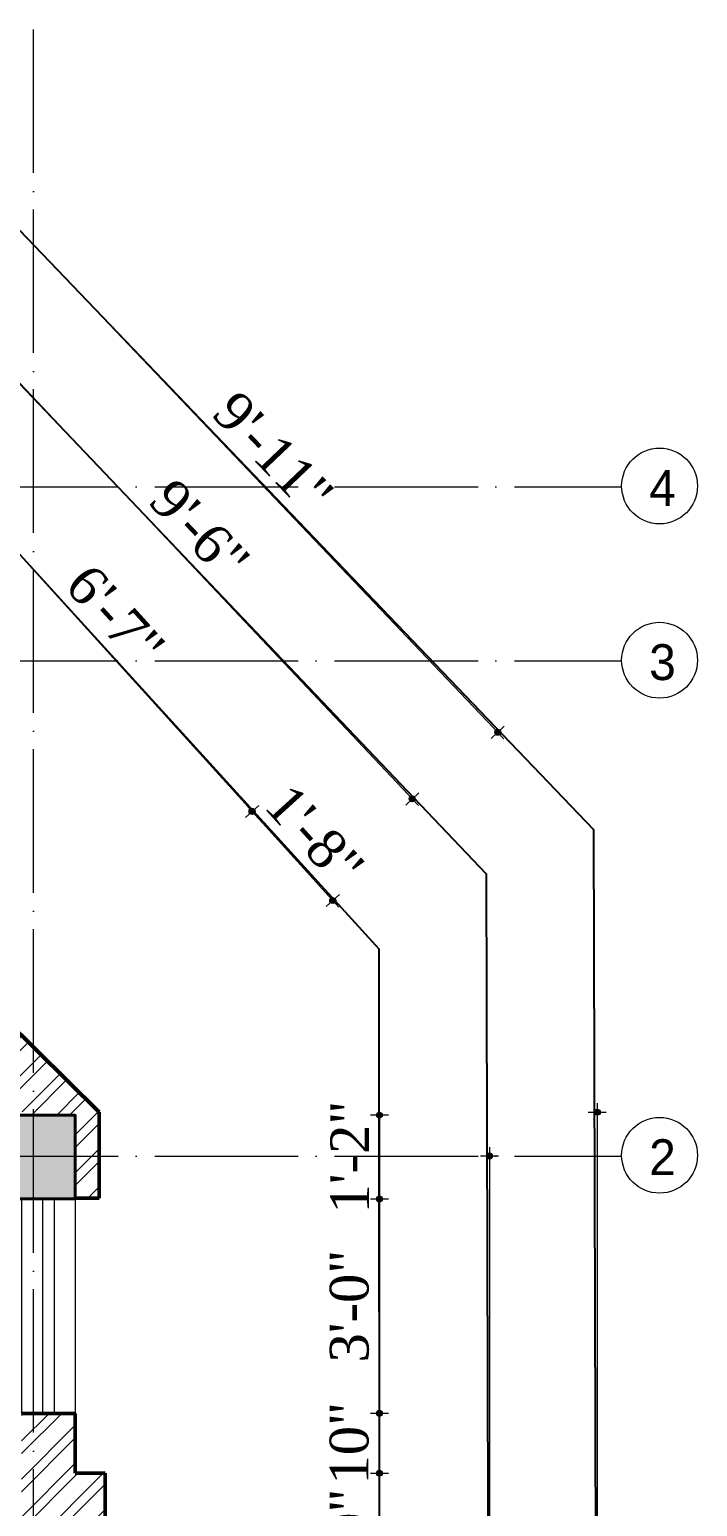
# Model space of a CAD drawing. Header units: inches. Extents: x 5914 to 162157, y -20538 to 282354.
# Drawn here: x 154449.4 to 154561.2, y -19398.5 to -19151.5 of the extents above; entities that cross this region are included whole.
import ezdxf

# ---------------------------------------------------------------- set-up
doc = ezdxf.new("R2010")
doc.units = ezdxf.units.IN
doc.header["$MEASUREMENT"] = 0
doc.header["$PDMODE"] = 99
doc.linetypes.add('ACAD_ISO04W100', pattern=[30, 24, -3, 0, -3])
for name, color, linetype, lineweight in [('CENTER  LINE RA', 10, 'ACAD_ISO04W100', 20), ('CONC. OUTLINE RA', 150, 'Continuous', 40), ('DOOR-WIN RA', 3, 'Continuous', 20), ('Hatch', 254, 'Continuous', 9), ('HATCH RA', 8, 'Continuous', 5), ('Text', 7, 'Continuous', 18), ('WALL RA', 42, 'Continuous', 50)]:
    doc.layers.add(name, color=color, linetype=linetype, lineweight=lineweight)
doc.layers.add('lettring', color=7, linetype='Continuous')
doc.styles.add('DIM', font='dutch.ttf')
doc.styles.add('titles', font='GOTHICB.TTF')
doc.dimstyles.new('Copy of DIM 8', dxfattribs={"dimtxt": 6.5, "dimasz": 1, "dimexe": 6, "dimexo": 18, "dimgap": 1.6875, "dimtad": 1, "dimdec": 0, "dimzin": 3, "dimdsep": 46, "dimlunit": 4, "dimtxsty": 'DIM', "dimblk": 'dot 2', "dimcen": 0.09375, "dimse1": 1, "dimse2": 1, "dimclrd": 1, "dimclre": 1, "dimclrt": 256, "dimadec": 0, "dimazin": 0, "dimtfac": 0.75, "dimtdec": 0, "dimtix": 1, "dimtmove": 1, "dimatfit": 3, "dimldrblk": 'DOT', "dimfxl": 1, "dimtolj": 1, "dimtzin": 0, "dimlwd": 9, "dimlwe": 9, "dimarcsym": 0})

# ---------------------------------------------------------------- blocks, each defined once
blk = doc.blocks.new('COLUMN')
at = {"layer": 'CONC. OUTLINE RA', "transparency": 33554687}
h = blk.add_hatch(color=256, dxfattribs=at)
h.dxf.hatch_style = 1
h.paths.add_polyline_path([(148062.93, -13130.45), (148076.93, -13130.45), (148076.93, -13116.45), (148062.93, -13116.45)])
at = {"layer": 'CONC. OUTLINE RA'}
blk.add_lwpolyline([(148062.93, -13116.45), (148076.93, -13116.45), (148076.93, -13130.45), (148062.93, -13130.45)], close=True, dxfattribs=at)
blk = doc.blocks.new('nbc')
at = {"layer": 'CENTER  LINE RA', "linetype": 'ACAD_ISO04W100'}
for p, q in [((157934.54, -18980.46), (157934.54, -18515.46)), ((157473.24, -18611.56), (158032.97, -18611.56)), ((157473.24, -18640.7), (158032.97, -18640.7)), ((157473.24, -18723.5), (158032.97, -18723.5))]:
    blk.add_line(p, q, dxfattribs=at)
at = {"layer": 'Text'}
for centre in [(158039.31, -18611.43), (158039.31, -18611.43), (158039.31, -18611.43), (158039.31, -18640.57), (158039.31, -18640.57), (158039.31, -18640.57), (158039.31, -18723.37), (158039.31, -18723.37), (158039.31, -18723.37)]:
    blk.add_circle(centre, 6.34, dxfattribs=at)
at = {"layer": 'Text', "char_height": 6, "width": 68.6783, "attachment_point": 3, "rotation": 0.0035, "style": 'titles'}
for s, insert in [('{\\fStylus BT|b0|i0|c0|p34;4}', (158042.03, -18608.75)), ('{\\fStylus BT|b0|i0|c0|p34;3}', (158042.03, -18637.89)), ('{\\fStylus BT|b0|i0|c0|p34;2}', (158042.03, -18720.69))]:
    blk.add_mtext(s, dxfattribs=dict(at, insert=insert))
blk = doc.blocks.new('dot1')
at = {"layer": 'Hatch'}
h = blk.add_hatch(color=256, dxfattribs=at)
edge = h.paths.add_edge_path()
edge.add_arc((0, 0), 1, 0, 360)
for p, q in [((3, 0), (-3, 0)), ((0, 3), (0, -3))]:
    blk.add_line(p, q, dxfattribs=at)
blk.add_circle((0, 0), 1, dxfattribs=at)
blk = doc.blocks.new('dot 2')
at = {"layer": 'Hatch', "xscale": 0.5, "yscale": 0.5, "zscale": 0.5}
blk.add_blockref('dot1', (0, 0), dxfattribs=at)
blk = doc.blocks.new('*D892')
at = {"layer": 'Defpoints', "color": 0, "transparency": 16777216}
for p in [(160192.85, -18644.69), (160287.36, -18665.96), (160247.47, -18702.12)]:
    blk.add_point(p, dxfattribs=at)
at = {"layer": 'lettring', "color": 1, "lineweight": 9, "transparency": 16777216}
blk.add_line((160234.83, -18607.99), (160286.69, -18665.22), dxfattribs=at)
for p, rotation in [((160234.15, -18607.25), 132.1864130541473), ((160287.36, -18665.96), 312.1864130541473)]:
    blk.add_blockref('dot 2', p, dxfattribs=dict(at, rotation=rotation))
at = {"layer": 'lettring', "transparency": 16777216, "insert": (160264.47, -18633.25), "char_height": 6.5, "attachment_point": 5, "rotation": 312.1864, "style": 'DIM'}
blk.add_mtext('\\A1;6\'-7"', dxfattribs=at)
blk = doc.blocks.new('_Dot')
at = {"color": 0, "linetype": 'ByBlock', "lineweight": -2}
blk.add_line((-0.5, 0), (-1, 0), dxfattribs=at)
at = {"color": 0, "linetype": 'ByBlock', "const_width": 0.5}
blk.add_lwpolyline([(-0.25, 0, 1), (0.25, 0, 1)], format="xyb", close=True, dxfattribs=at)
blk = doc.blocks.new('*D893')
at = {"layer": 'Defpoints', "color": 0, "transparency": 16777216}
for p in [(160300.86, -18680.86), (160247.47, -18702.12), (160261.77, -18716.28)]:
    blk.add_point(p, dxfattribs=at)
at = {"layer": 'lettring', "color": 1, "lineweight": 9, "transparency": 16777216}
blk.add_line((160288.04, -18666.7), (160300.19, -18680.12), dxfattribs=at)
for p, rotation in [((160287.36, -18665.96), 132.1864130541473), ((160300.86, -18680.86), 312.1864130541473)]:
    blk.add_blockref('dot 2', p, dxfattribs=dict(at, rotation=rotation))
at = {"layer": 'lettring', "transparency": 16777216, "insert": (160297.84, -18670.03), "char_height": 6.5, "attachment_point": 5, "rotation": 312.1864, "style": 'DIM'}
blk.add_mtext('\\A1;1\'-8"', dxfattribs=at)
blk = doc.blocks.new('*D894')
at = {"layer": 'Defpoints', "color": 0, "transparency": 16777216}
for p in [(160172.37, -18640.81), (160314.16, -18663.87), (160250.77, -18723.78)]:
    blk.add_point(p, dxfattribs=at)
at = {"layer": 'lettring', "color": 1, "lineweight": 9, "transparency": 16777216}
blk.add_line((160236.45, -18581.63), (160313.48, -18663.15), dxfattribs=at)
for p, rotation in [((160235.76, -18580.9), 133.3803071193786), ((160314.16, -18663.87), 313.3803071193786)]:
    blk.add_blockref('dot 2', p, dxfattribs=dict(at, rotation=rotation))
at = {"layer": 'lettring', "transparency": 16777216, "insert": (160278.6, -18618.95), "char_height": 6.5, "attachment_point": 5, "rotation": 313.3803, "style": 'DIM'}
blk.add_mtext('\\A1;9\'-6"', dxfattribs=at)
blk = doc.blocks.new('*D895')
at = {"layer": 'Defpoints', "color": 0, "transparency": 16777216}
for p in [(160179.37, -18629.81), (160328.47, -18652.73), (160261.77, -18716.28)]:
    blk.add_point(p, dxfattribs=at)
at = {"layer": 'lettring', "color": 1, "lineweight": 9, "transparency": 16777216}
blk.add_line((160246.75, -18566.98), (160327.78, -18652.01), dxfattribs=at)
for p, rotation in [((160246.06, -18566.25), 133.6193802192324), ((160328.47, -18652.73), 313.6193802192324)]:
    blk.add_blockref('dot 2', p, dxfattribs=dict(at, rotation=rotation))
at = {"layer": 'lettring', "transparency": 16777216, "insert": (160290.9, -18606.03), "char_height": 6.5, "attachment_point": 5, "rotation": 313.6194, "style": 'DIM'}
blk.add_mtext('\\A1;9\'-11"', dxfattribs=at)
blk = doc.blocks.new('*D896')
at = {"layer": 'Defpoints', "color": 0, "transparency": 16777216}
for p in [(160257.77, -18716.78), (160257.77, -18730.78), (160308.67, -18730.78)]:
    blk.add_point(p, dxfattribs=at)
at = {"layer": 'lettring', "color": 1, "lineweight": 9, "transparency": 16777216}
for p, q in [((160308.67, -18715.78), (160308.67, -18714.78)), ((160308.67, -18716.78), (160308.67, -18730.78)), ((160308.67, -18731.78), (160308.67, -18732.78))]:
    blk.add_line(p, q, dxfattribs=at)
for p, rotation in [((160308.67, -18716.78), 270), ((160308.67, -18730.78), 90)]:
    blk.add_blockref('dot 2', p, dxfattribs=dict(at, rotation=rotation))
at = {"layer": 'lettring', "transparency": 16777216, "insert": (160303.7, -18723.78), "char_height": 6.5, "attachment_point": 5, "rotation": 90, "style": 'DIM'}
blk.add_mtext('\\A1;1\'-2"', dxfattribs=at)
blk = doc.blocks.new('*D897')
at = {"layer": 'Defpoints', "color": 0, "transparency": 16777216}
for p in [(160257.77, -18730.78), (160257.77, -18766.65), (160308.67, -18766.65)]:
    blk.add_point(p, dxfattribs=at)
at = {"layer": 'lettring', "color": 1, "lineweight": 9, "transparency": 16777216}
blk.add_line((160308.67, -18731.78), (160308.67, -18765.65), dxfattribs=at)
for p, rotation in [((160308.67, -18730.78), 90), ((160308.67, -18766.65), 270)]:
    blk.add_blockref('dot 2', p, dxfattribs=dict(at, rotation=rotation))
at = {"layer": 'lettring', "transparency": 16777216, "insert": (160303.66, -18748.71), "char_height": 6.5, "attachment_point": 5, "rotation": 90, "style": 'DIM'}
blk.add_mtext('\\A1;3\'-0"', dxfattribs=at)
blk = doc.blocks.new('*D898')
at = {"layer": 'Defpoints', "color": 0, "transparency": 16777216}
for p in [(160257.77, -18766.65), (160257.77, -18776.66), (160308.67, -18776.66)]:
    blk.add_point(p, dxfattribs=at)
at = {"layer": 'lettring', "color": 1, "lineweight": 9, "transparency": 16777216}
for p, q in [((160308.67, -18765.65), (160308.67, -18764.65)), ((160308.67, -18766.65), (160308.67, -18776.66)), ((160308.67, -18777.66), (160308.67, -18778.66))]:
    blk.add_line(p, q, dxfattribs=at)
for p, rotation in [((160308.67, -18766.65), 270), ((160308.67, -18776.66), 90)]:
    blk.add_blockref('dot 2', p, dxfattribs=dict(at, rotation=rotation))
at = {"layer": 'lettring', "transparency": 16777216, "insert": (160303.64, -18771.65), "char_height": 6.5, "attachment_point": 5, "rotation": 90, "style": 'DIM'}
blk.add_mtext('\\A1;10"', dxfattribs=at)
blk = doc.blocks.new('*D899')
at = {"layer": 'Defpoints', "color": 0, "transparency": 16777216}
for p in [(160257.77, -18776.66), (160262.77, -18800.66), (160308.67, -18800.66)]:
    blk.add_point(p, dxfattribs=at)
at = {"layer": 'lettring', "color": 1, "lineweight": 9, "transparency": 16777216}
blk.add_line((160308.67, -18777.66), (160308.67, -18799.66), dxfattribs=at)
for p, rotation in [((160308.67, -18776.66), 90), ((160308.67, -18800.66), 270)]:
    blk.add_blockref('dot 2', p, dxfattribs=dict(at, rotation=rotation))
at = {"layer": 'lettring', "transparency": 16777216, "insert": (160303.66, -18788.66), "char_height": 6.5, "attachment_point": 5, "rotation": 90, "style": 'DIM'}
blk.add_mtext('\\A1;2\'-0"', dxfattribs=at)
blk = doc.blocks.new('*D904')
at = {"layer": 'Defpoints', "color": 0, "transparency": 16777216}
for p in [(160250.77, -18723.6), (160250.77, -18889.31), (160327.1, -18889.31)]:
    blk.add_point(p, dxfattribs=at)
at = {"layer": 'lettring', "color": 1, "lineweight": 9, "transparency": 16777216}
blk.add_line((160327.1, -18724.6), (160327.1, -18888.31), dxfattribs=at)
for p, rotation in [((160327.1, -18723.6), 90), ((160327.1, -18889.31), 270)]:
    blk.add_blockref('dot 2', p, dxfattribs=dict(at, rotation=rotation))
at = {"layer": 'lettring', "transparency": 16777216, "insert": (160322.07, -18806.46), "char_height": 6.5, "attachment_point": 5, "rotation": 90, "style": 'DIM'}
blk.add_mtext('\\A1;13\'-10"', dxfattribs=at)
blk = doc.blocks.new('*D905')
at = {"layer": 'Defpoints', "color": 0, "transparency": 16777216}
for p in [(160261.77, -18716.28), (160261.77, -18896.35), (160345.12, -18896.35)]:
    blk.add_point(p, dxfattribs=at)
at = {"layer": 'lettring', "color": 1, "lineweight": 9, "transparency": 16777216}
blk.add_line((160345.12, -18717.28), (160345.12, -18895.35), dxfattribs=at)
for p, rotation in [((160345.12, -18716.28), 90), ((160345.12, -18896.35), 270)]:
    blk.add_blockref('dot 2', p, dxfattribs=dict(at, rotation=rotation))
at = {"layer": 'lettring', "transparency": 16777216, "insert": (160340.04, -18806.32), "char_height": 6.5, "attachment_point": 5, "rotation": 90, "style": 'DIM'}
blk.add_mtext('\\A1;15\'-0"', dxfattribs=at)
blk = doc.blocks.new('BFKJV')
at = {"layer": 'HATCH RA'}
h = blk.add_hatch(dxfattribs=at)
h.set_pattern_fill('ANSI32', color=256, scale=12)
h.paths.add_polyline_path([(160246.05, -18700.71), (160239.71, -18707.1), (160249.48, -18716.78), (160257.77, -18716.78), (160257.77, -18730.65), (160261.77, -18730.65), (160261.77, -18716.28)])
h = blk.add_hatch(dxfattribs=at)
h.set_pattern_fill('ANSI32', color=256, scale=12)
h.set_pattern_definition([(45, (9508.3005, -3872.774), (-3.18198052, 3.18198052), []), (45, (9510.422, -3872.774), (-3.18198052, 3.18198052), [])])
h.paths.add_polyline_path([(160257.77, -18766.65), (160248.77, -18766.65), (160248.77, -18806.66), (160257.77, -18806.66), (160257.77, -18800.66), (160262.77, -18800.66), (160262.77, -18776.66), (160257.77, -18776.66)])
at = {"layer": 'Defpoints'}
for points in [[(159798.56, -18528.57), (160209.18, -18527.75), (160344.5, -18669.01), (160345.31, -18968.87), (159798.56, -18968.11)], [(159816.56, -18546.57), (160203.2, -18546.97), (160326.52, -18676.39), (160327.26, -18950.85), (159816.56, -18950.13)], [(159834.56, -18564.57), (160195.2, -18564.54), (160308.55, -18688.93), (160308.71, -18932.18), (159834.56, -18932.16)]]:
    blk.add_lwpolyline(points, close=True, dxfattribs=at)
at = {"layer": 'DOOR-WIN RA'}
for p, q in [((160248.77, -18730.78), (160248.77, -18766.65)), ((160252.27, -18730.78), (160252.27, -18766.65)), ((160254.27, -18730.78), (160254.27, -18766.65)), ((160257.77, -18730.78), (160257.77, -18766.65))]:
    blk.add_line(p, q, dxfattribs=at)
at = {"layer": 'WALL RA'}
for p, q in [((160261.77, -18716.28), (160246.05, -18700.71)), ((160261.77, -18730.65), (160261.77, -18716.28)), ((160261.77, -18730.65), (160257.77, -18730.65)), ((160248.77, -18766.65), (160257.77, -18766.65)), ((160257.77, -18776.66), (160257.77, -18766.65)), ((160257.77, -18776.66), (160257.77, -18766.96)), ((160257.77, -18776.66), (160262.77, -18776.66)), ((160262.77, -18800.66), (160262.77, -18776.66))]:
    blk.add_line(p, q, dxfattribs=at)
blk.add_blockref('nbc', (2316.23, -0.11))
at = {"layer": 'CONC. OUTLINE RA'}
blk.add_blockref('COLUMN', (12180.84, -5600.33), dxfattribs=at)
at = {"layer": 'lettring'}
for p1, p2, distance, picture, middle in [((160179.37, -18629.81), (160261.77, -18716.28), 92.13, '*D895', (160290.9, -18606.03)), ((160172.37, -18640.81), (160250.77, -18723.78), 87.22, '*D894', (160278.6, -18618.95)), ((160261.77, -18716.28), (160261.77, -18896.35), 83.34, '*D905', (160340.04, -18806.32))]:
    dim = blk.add_aligned_dim(p1=p1, p2=p2, distance=distance, dimstyle='Copy of DIM 8', dxfattribs=at)
    dim.commit()
    dim.dimension.update_dxf_attribs({"geometry": picture, "text_midpoint": middle})
for base, p1, p2, angle, picture, middle in [((160287.36, -18665.96), (160192.85, -18644.69), (160247.47, -18702.12), 132.1864, '*D892', (160264.47, -18633.25)), ((160300.86, -18680.86), (160247.47, -18702.12), (160261.77, -18716.28), 132.1864, '*D893', (160297.84, -18670.03)), ((160308.67, -18730.78), (160257.77, -18716.78), (160257.77, -18730.78), 90, '*D896', (160303.7, -18723.78)), ((160327.1, -18889.31), (160250.77, -18723.6), (160250.77, -18889.31), 90, '*D904', (160322.07, -18806.46)), ((160308.67, -18766.65), (160257.77, -18730.78), (160257.77, -18766.65), 90, '*D897', (160303.66, -18748.71)), ((160308.67, -18776.66), (160257.77, -18766.65), (160257.77, -18776.66), 90, '*D898', (160303.64, -18771.65)), ((160308.67, -18800.66), (160257.77, -18776.66), (160262.77, -18800.66), 90, '*D899', (160303.66, -18788.66))]:
    dim = blk.add_linear_dim(base=base, p1=p1, p2=p2, angle=angle, dimstyle='Copy of DIM 8', dxfattribs=at)
    dim.commit()
    dim.dimension.update_dxf_attribs({"geometry": picture, "text_midpoint": middle})

msp = doc.modelspace()

# ---------------------------------------------------------------- block references
at = {"layer": 'HATCH RA'}
msp.add_blockref('BFKJV', (-5800.73, -616.32), dxfattribs=at)

doc.saveas('drawing.dxf')
